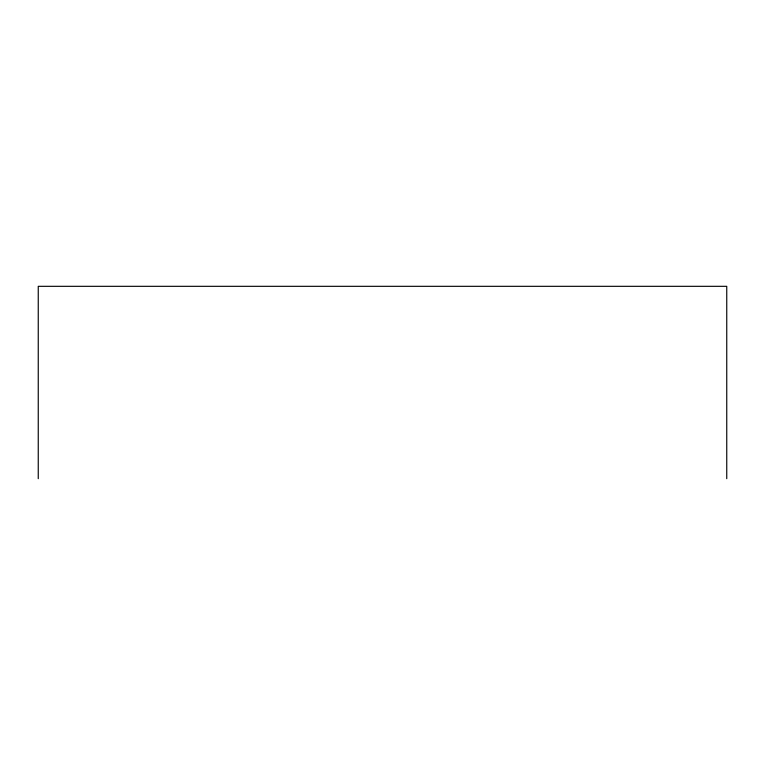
<?xml version="1.0" encoding="UTF-8"?>
<svg xmlns="http://www.w3.org/2000/svg" width="765" height="765" viewBox="0 0 765 765"><rect width="100%" height="100%" fill="white"/><g stroke="black" fill="none" stroke-linecap="round" stroke-linejoin="round"><path stroke-width="1.15" d="M726.75 478.68L726.75 286.32L38.25 286.32L38.25 478.68"/></g></svg>
